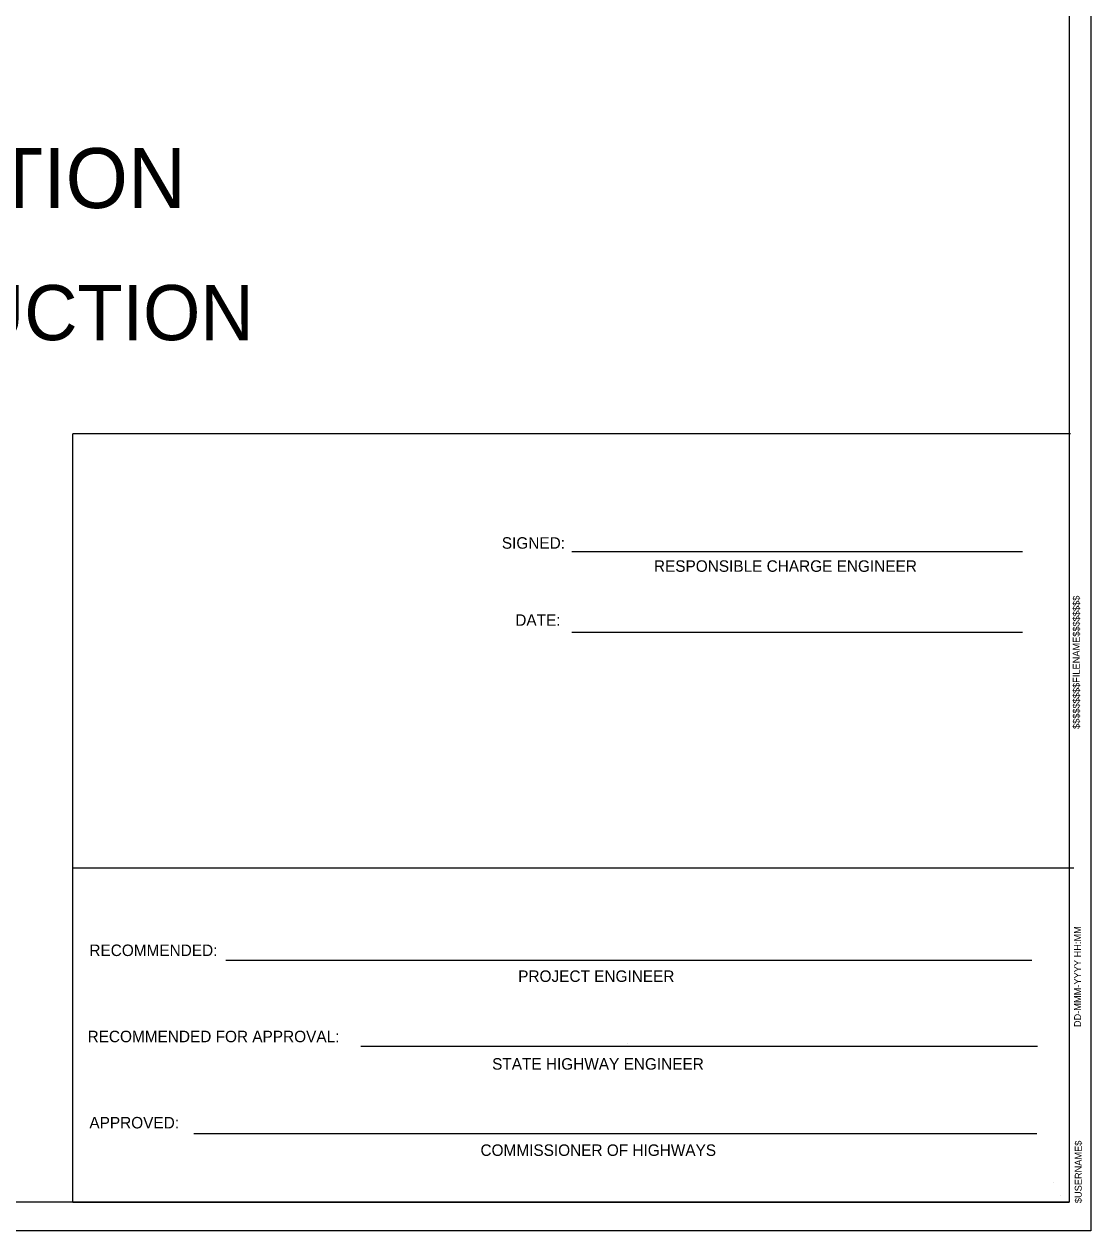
# Model space of a CAD drawing. Extents: x -2430 to 5747, y -3768 to 262.
# Drawn here: x 3373.631 to 3376.225, y -3767.652 to -3764.718 of the extents above; entities that cross this region are included whole.
import ezdxf

# ---------------------------------------------------------------- set-up
doc = ezdxf.new("R2010")
doc.units = 0
for name, color, linetype in [('BORDERS SHEET', 7, 'Continuous'), ('PRINT BORDER', 7, 'Continuous'), ('STRUCTURES TEXT', 7, 'Continuous')]:
    doc.layers.add(name, color=color, linetype=linetype)

msp = doc.modelspace()

# ---------------------------------------------------------------- linework, layer by layer
at = {"layer": 'BORDERS SHEET'}
for p, q in [((3376.1724, -3761.7913), (3376.1724, -3767.5819)), ((3375.0979, -3767.1952), (3375.0979, -3767.1952)), ((3376.1724, -3767.5819), (3367.2194, -3767.5819)), ((3376.1513, -3767.5654), (3376.1513, -3767.5654)), ((3376.1724, -3767.5819), (3376.1724, -3767.5819)), ((3376.2254, -3767.6517), (3376.2254, -3767.6517))]:
    msp.add_line(p, q, dxfattribs=at)
at = {"layer": 'PRINT BORDER'}
msp.add_lwpolyline([(3376.2254, -3767.6517), (3366.9121, -3767.6517), (3366.9121, -3761.7843), (3376.2254, -3761.7843)], close=True, dxfattribs=at)
at = {"layer": 'STRUCTURES TEXT'}
for p, q in [((3376.1758, -3765.7137), (3373.7497, -3765.7137)), ((3373.7497, -3767.5819), (3373.7497, -3765.7137)), ((3374.9636, -3765.9999), (3376.0592, -3765.9999)), ((3374.9636, -3766.1963), (3376.0592, -3766.1963)), ((3376.1841, -3766.7696), (3373.7497, -3766.7696)), ((3374.1219, -3766.9934), (3376.0819, -3766.9934)), ((3374.45, -3767.2027), (3376.0955, -3767.2027)), ((3374.0443, -3767.4147), (3376.0939, -3767.4147)), ((3376.1348, -3767.5336), (3376.1348, -3767.5336)), ((3373.7497, -3767.5819), (3376.1724, -3767.5819))]:
    msp.add_line(p, q, dxfattribs=at)

# ---------------------------------------------------------------- texts
at = {"layer": 'BORDERS SHEET'}
for s, height, p in [('USED FOR RIGHT  OF WAY OR CONSTRUCTION', 0.134112, (3370.0348, -3765.4864)), ('SIGNED:', 0.02794, (3374.793, -3765.9933)), ('RESPONSIBLE CHARGE ENGINEER', 0.02794, (3375.1629, -3766.0495)), ('DATE:', 0.02794, (3374.8257, -3766.1807)), ('RECOMMENDED:', 0.02794, (3373.79, -3766.9836)), ('PROJECT ENGINEER', 0.02794, (3374.8328, -3767.0465)), ('RECOMMENDED FOR APPROVAL:', 0.02794, (3373.7856, -3767.1931)), ('STATE HIGHWAY ENGINEER', 0.02794, (3374.7694, -3767.2598)), ('APPROVED:', 0.02794, (3373.79, -3767.4027)), ('COMMISSIONER OF HIGHWAYS', 0.02794, (3374.7411, -3767.4695))]:
    msp.add_text(s, height=height, dxfattribs=at).set_placement(p)
for s, height, p in [('$$$$$$$$$FILENAME$$$$$$$$', 0.016764, (3376.1982, -3766.4315)), ('DD-MMM-YYYY HH:MM', 0.016764, (3376.2014, -3767.1563)), ('$USERNAME$', 0.01676, (3376.2031, -3767.5843))]:
    msp.add_text(s, height=height, rotation=90, dxfattribs=at).set_placement(p)
at = {"layer": 'STRUCTURES TEXT'}
msp.add_text('USED FOR RIGHT OF WAY OR CONSTRUCTION', height=0.145833, dxfattribs=at).set_placement((3369.5611, -3765.1652))

doc.saveas('drawing.dxf')
